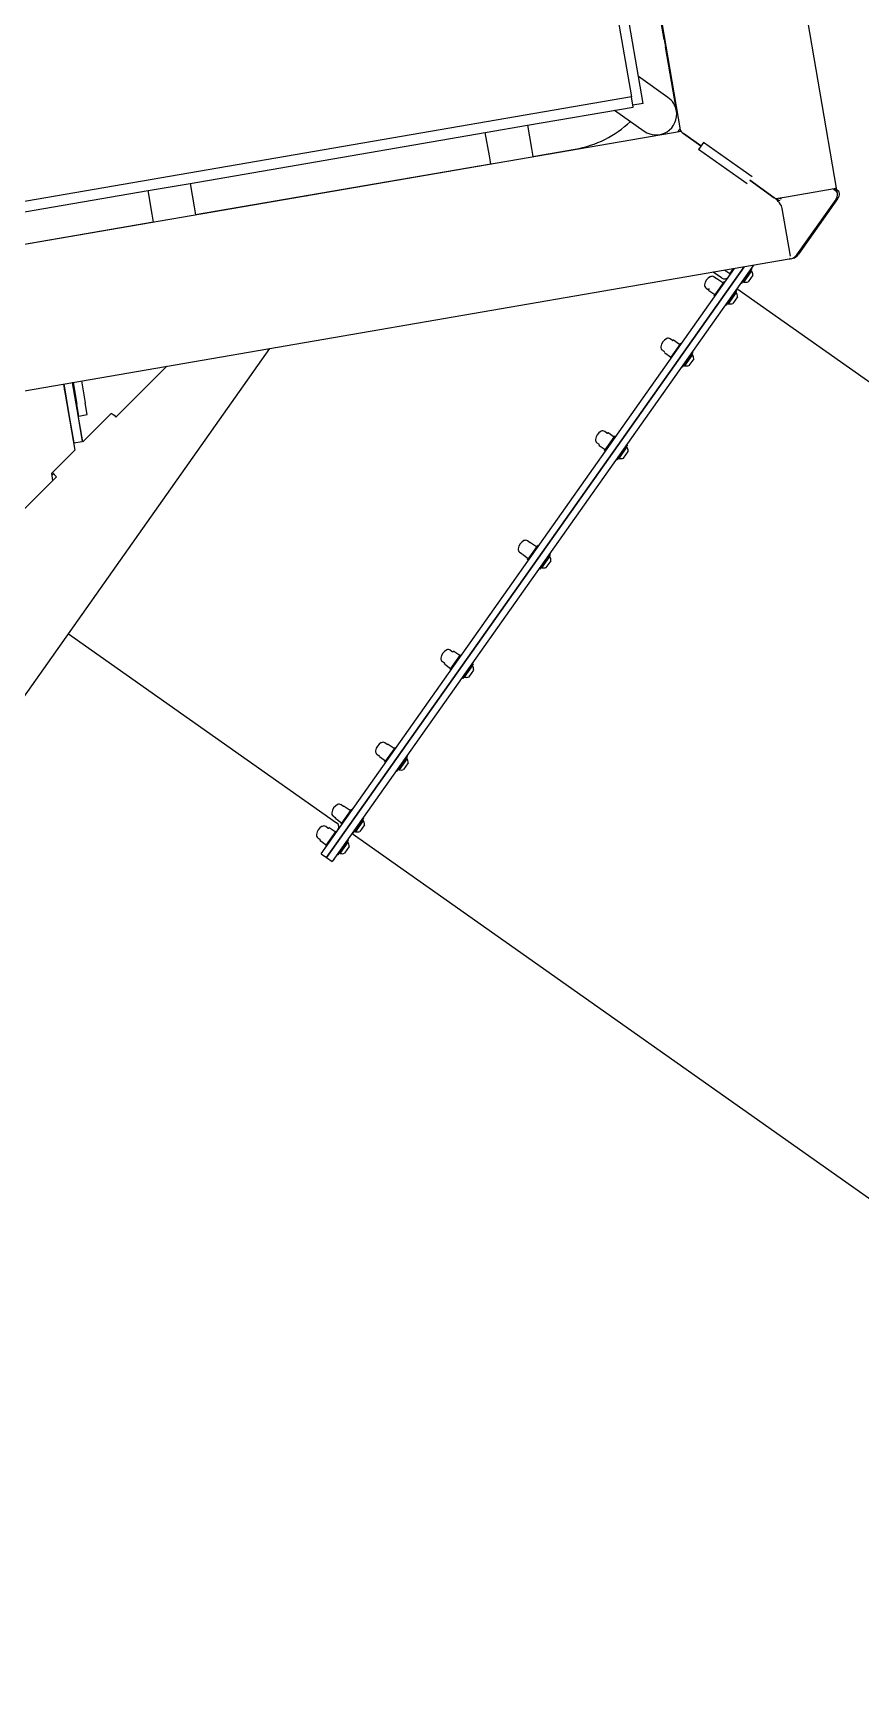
# Model space of a CAD drawing. Header units: millimetres. Extents: x 246416442 to 246896683, y 7418963194 to 7419503218.
# Drawn here: x 246836073 to 246837040, y 7419442888 to 7419444834 of the extents above; entities that cross this region are included whole.
import ezdxf
from ezdxf.lldxf.tags import DXFTag

# ---------------------------------------------------------------- set-up
doc = ezdxf.new("R2010")
doc.units = ezdxf.units.MM
doc.layers.add('L-Hatch Boundary', color=1, linetype='Continuous')
doc.layers.add('L-X-E-PLAY', color=9, linetype='Continuous')
doc.layers.add('L-SUB-SOIL DRAINAGE', color=170, linetype='SUBSOIL', lineweight=20)
doc.styles.get("Standard").update_dxf_attribs({"font": 'arial.ttf'})
tags = doc.linetypes.add('SUBSOIL', pattern='A,12.7,-5.08,["SSD",Standard,S=2.54,R=0,X=-2.54,Y=-1.27],-6.35', length=24.13).pattern_tags.tags
tags[6] = DXFTag(74, 10)

# ---------------------------------------------------------------- blocks, each defined once
blk = doc.blocks.new('Kubus Triple - Moduplay')
at = {"layer": 'L-X-E-PLAY', "lineweight": 25}
for p, q in [((-139394.6, -697910.3), (-139394.6, -695714.2)), ((-139563.1, -695813.4), (-139563.1, -697811.9)), ((-139612.7, -695863.6), (-139612.7, -697764.4)), ((-139600.7, -697774.4), (-139600.7, -697639)), ((-139563.7, -697704.7), (-139563.7, -697639)), ((-139563.7, -697704.7), (-139563.7, -697713.3)), ((-139563.1, -697704.7), (-139563.7, -697704.7)), ((-139563.7, -697786.5), (-139563.7, -697713.3)), ((-139563.7, -697716.7), (-139563.1, -697716.7)), ((-139570.8, -697772.2), (-139600.7, -697742.3)), ((-139612.7, -697764.4), (-141513.5, -697764.4)), ((-139612.7, -697776.4), (-139612.7, -697764.4)), ((-140538.1, -697776.4), (-140188.1, -697776.4)), ((-140188.1, -697776.4), (-140138.1, -697776.4)), ((-140188.1, -697804.2), (-140188.1, -697776.4)), ((-140138.1, -697776.4), (-140138.1, -697804.2)), ((-140138.1, -697776.4), (-139788.1, -697776.4)), ((-139788.1, -697776.4), (-139738.1, -697776.4)), ((-139788.1, -697804.2), (-139788.1, -697776.4)), ((-139738.1, -697776.4), (-139738.1, -697804.2)), ((-139738.1, -697776.4), (-139612.7, -697776.4)), ((-139634.8, -697776.4), (-139604.9, -697806.3)), ((-139600.7, -697774.4), (-139612.7, -697774.4)), ((-139563.1, -697785.9), (-139563.8, -697786.7)), ((-139562.5, -697814), (-141561, -697814)), ((-140538.1, -697813.4), (-140188.1, -697813.4)), ((-140188.1, -697811.3), (-140188.1, -697804.2)), ((-140188.1, -697814), (-140188.1, -697811.3)), ((-140138.1, -697804.2), (-140138.1, -697811.3)), ((-140138.1, -697811.3), (-140138.1, -697814)), ((-140138.1, -697813.4), (-139788.1, -697813.4)), ((-140006.6, -697813.4), (-140007.3, -697814)), ((-139788.1, -697811.3), (-139788.1, -697804.2)), ((-139788.1, -697814), (-139788.1, -697811.3)), ((-139738.1, -697804.2), (-139738.1, -697811.3)), ((-139738.1, -697811.3), (-139738.1, -697814)), ((-139738.1, -697813.4), (-139687.8, -697813.4)), ((-139590.4, -697813.3), (-139591.2, -697814)), ((-139560.2, -697816.9), (-139542.5, -697834.7)), ((-139542.5, -697834.7), (-139560.2, -697816.9)), ((-139538.9, -697831.1), (-139546, -697838.2)), ((-139505.7, -697878.5), (-139546, -697838.2)), ((-139498.7, -697871.4), (-139538.9, -697831.1)), ((-139496.7, -697887.5), (-139505.7, -697878.5)), ((-139489.6, -697880.4), (-139498.7, -697871.4)), ((-139493.1, -697884), (-139468.3, -697908.9)), ((-139468.3, -697908.9), (-139493.1, -697884)), ((-139466.7, -697910.3), (-139454.1, -697910.3)), ((-139454.1, -697910.3), (-139397.5, -697910.3)), ((-139402.9, -697910.6), (-139403.2, -697910.3)), ((-139395.4, -697914.3), (-139398.3, -697911.4)), ((-139397.8, -697911.9), (-139396.3, -697910.4)), ((-139397.5, -697910.3), (-139394.6, -697910.3)), ((-139394.6, -697913.9), (-139394.6, -697910.3)), ((-139393.2, -697914), (-139394.6, -697912.6)), ((-139461.2, -697979.6), (-139461.2, -697923)), ((-139397.8, -697923.3), (-139453.9, -697979.3)), ((-139395.6, -697923), (-139451.7, -697979)), ((-141659.4, -697982.5), (-139463.3, -697982.5)), ((-140512, -698415.4), (-140079.1, -697982.5)), ((-140323.6, -697982.9), (-140324.1, -697982.9)), ((-140324.1, -697982.9), (-140324.1, -698060.8)), ((-140324.1, -697988.4), (-140323.6, -697987.9)), ((-140323.6, -697988.7), (-140324.1, -697989.2)), ((-140323.6, -697982.5), (-140323.6, -698018.7)), ((-140313.6, -697982.5), (-140313.6, -698018.7)), ((-140313.1, -697982.9), (-140313.6, -697982.9)), ((-140313.1, -698053.1), (-140313.1, -697982.9)), ((-140312.6, -697982.5), (-140312.6, -698008.5)), ((-140302.6, -697982.5), (-140302.6, -698008.5)), ((-140201.5, -697982.5), (-140270.2, -698031.1)), ((-140120.6, -698575), (-139528.1, -697982.5)), ((-140115, -698580.6), (-139516.8, -697982.5)), ((-139516.8, -697982.5), (-140115, -698580.6)), ((-139505.5, -697982.5), (-140109.3, -698586.3)), ((-139542.6, -697995.6), (-139557.5, -698010.4)), ((-139550.9, -697990.9), (-139553.5, -697988.3)), ((-139545, -697990.9), (-139553.4, -697982.5)), ((-139544.4, -697997), (-139550.4, -697990.9)), ((-139541.9, -697996.3), (-139542.6, -697995.6)), ((-139539.5, -697982.5), (-139534.7, -697987.3)), ((-139529.6, -697982.5), (-139535.5, -697988.4)), ((-139535.5, -697988.4), (-139534.8, -697989.1)), ((-139522.7, -698001.1), (-139507.9, -697986.3)), ((-139509, -697988.7), (-139520.3, -698000)), ((-139508.4, -697993.9), (-139515.2, -698000.6)), ((-139509, -697988.7), (-139509.7, -697988.1)), ((-139507.9, -697986.3), (-139508.6, -697985.6)), ((-140312.6, -698022.5), (-140312.6, -698008.5)), ((-140302.6, -698022.5), (-140302.6, -698008.5)), ((-139564.8, -697999.6), (-139562.2, -698002.2)), ((-139562.1, -698002.7), (-139556.1, -698008.7)), ((-139557.5, -698010.4), (-139556.8, -698011.1)), ((-139544.8, -698023.2), (-139529.9, -698008.3)), ((-139531, -698010.7), (-139542.4, -698022)), ((-139530.4, -698015.9), (-139537.2, -698022.6)), ((-139531, -698010.7), (-139531.7, -698010.1)), ((-139529.9, -698008.3), (-139530.6, -698007.6)), ((-138899.2, -698636.7), (-139529.5, -698006.4)), ((-139523.5, -698000.4), (-139522.7, -698001.1)), ((-139521, -697999.4), (-139520.3, -698000)), ((-140323.6, -698018.7), (-140323.6, -698052.4)), ((-140313.6, -698018.7), (-140313.6, -698052.4)), ((-140274.7, -698025.9), (-140313.1, -698053.1)), ((-140312.6, -698022.5), (-140302.6, -698022.5)), ((-140269.6, -698030.7), (-140274.7, -698025.9)), ((-140271.9, -698028.5), (-140270.2, -698031.1)), ((-140269.8, -698030.5), (-140269.6, -698030.7)), ((-139545.5, -698022.5), (-139544.8, -698023.2)), ((-139543, -698021.4), (-139542.4, -698022)), ((-140323.6, -698052.4), (-140313.6, -698052.4)), ((-139614, -698053.2), (-139616.2, -698050.9)), ((-139612.9, -698053.1), (-139612.9, -698053.1)), ((-139606.6, -698059.2), (-139612.6, -698053.1)), ((-140324.1, -698060.8), (-140355.6, -698083.1)), ((-139627.5, -698062.3), (-139625.3, -698064.5)), ((-139625.3, -698065.5), (-139625.3, -698065.5)), ((-139625.3, -698065.9), (-139619.3, -698071.9)), ((-139605.3, -698058.3), (-139620.2, -698073.1)), ((-139620.2, -698073.1), (-139619.5, -698073.8)), ((-139607.5, -698085.9), (-139592.6, -698071)), ((-139604.6, -698059), (-139605.3, -698058.3)), ((-139593.7, -698073.4), (-139605.1, -698084.7)), ((-139593.7, -698073.4), (-139594.4, -698072.8)), ((-139592.6, -698071), (-139593.3, -698070.3)), ((-140350.5, -698087.9), (-140433.6, -698146.7)), ((-140355.6, -698083.1), (-140355.6, -698091.5)), ((-140353.1, -698083.9), (-140355.6, -698085.7)), ((-140354.3, -698082.2), (-140350.5, -698087.9)), ((-139608.2, -698085.1), (-139607.5, -698085.9)), ((-139605.7, -698084.1), (-139605.1, -698084.7)), ((-139593.1, -698078.6), (-139599.9, -698085.3)), ((-139714, -698167), (-139699.2, -698152.1)), ((-139707.8, -698147), (-139710, -698144.8)), ((-139700.4, -698153), (-139706.4, -698146.9)), ((-139698.5, -698152.8), (-139699.2, -698152.1)), ((-139721.3, -698156.1), (-139719.1, -698158.3)), ((-139719.2, -698159.7), (-139713.2, -698165.7)), ((-139714, -698167), (-139713.3, -698167.7)), ((-139686.4, -698164.8), (-139701.3, -698179.7)), ((-139698.9, -698178.5), (-139687.6, -698167.2)), ((-139693.7, -698179.2), (-139687, -698172.4)), ((-139687.6, -698167.2), (-139688.2, -698166.6)), ((-139686.4, -698164.8), (-139687.1, -698164.1)), ((-139702, -698179), (-139701.3, -698179.7)), ((-139699.5, -698177.9), (-139698.9, -698178.5)), ((-140367.8, -698271.2), (-140096.6, -698542.4)), ((-139832, -698266.8), (-139829.4, -698269.4)), ((-139829.3, -698269.8), (-139823.3, -698275.8)), ((-139824.7, -698277.6), (-139809.8, -698262.8)), ((-139818, -698258.1), (-139820.7, -698255.4)), ((-139811.6, -698264.2), (-139817.6, -698258.2)), ((-139809.1, -698263.5), (-139809.8, -698262.8)), ((-139824.7, -698277.6), (-139824, -698278.3)), ((-139812.7, -698289.6), (-139812, -698290.4)), ((-139797.1, -698275.5), (-139812, -698290.4)), ((-139810.2, -698288.6), (-139809.6, -698289.2)), ((-139809.6, -698289.2), (-139798.2, -698277.9)), ((-139804.4, -698289.8), (-139797.6, -698283.1)), ((-139798.2, -698277.9), (-139798.9, -698277.3)), ((-139797.1, -698275.5), (-139797.8, -698274.8)), ((-139929.3, -698368.2), (-139931.4, -698366.1)), ((-139921.6, -698374.2), (-139927.6, -698368.2)), ((-139942.7, -698377.4), (-139940.6, -698379.5)), ((-139940.6, -698381.2), (-139934.6, -698387.2)), ((-139935.4, -698388.3), (-139920.5, -698373.5)), ((-139907.8, -698386.2), (-139922.6, -698401)), ((-139919.8, -698374.2), (-139920.5, -698373.5)), ((-139908.9, -698388.6), (-139909.5, -698387.9)), ((-139907.8, -698386.2), (-139908.5, -698385.5)), ((-139935.4, -698388.3), (-139934.7, -698389)), ((-139923.3, -698400.3), (-139922.6, -698401)), ((-139920.9, -698399.3), (-139920.2, -698399.9)), ((-139920.2, -698399.9), (-139908.9, -698388.6)), ((-139915, -698400.5), (-139908.3, -698393.8)), ((-140022.8, -698462.4), (-140025.2, -698459.9)), ((-140015.7, -698468.3), (-140021.8, -698462.3)), ((-140036.5, -698471.3), (-140034.1, -698473.7)), ((-140034.1, -698474.7), (-140028.1, -698480.7)), ((-140014.3, -698467.3), (-140029.2, -698482.1)), ((-140029.2, -698482.1), (-140028.5, -698482.8)), ((-140016.5, -698494.9), (-140001.6, -698480)), ((-140013.6, -698468), (-140014.3, -698467.3)), ((-140002.7, -698482.4), (-140014.1, -698493.7)), ((-140002.7, -698482.4), (-140003.4, -698481.8)), ((-140001.6, -698480), (-140002.3, -698479.3)), ((-140017.2, -698494.1), (-140016.5, -698494.9)), ((-140014.7, -698493.1), (-140014.1, -698493.7)), ((-140002.1, -698487.6), (-140008.9, -698494.3)), ((-140085.4, -698525.1), (-140087.9, -698522.6)), ((-140099.2, -698533.9), (-140096.7, -698536.4)), ((-140096.8, -698537.4), (-140090.8, -698543.4)), ((-140077, -698530), (-140091.9, -698544.8)), ((-140078.5, -698531.1), (-140084.5, -698525.1)), ((-140079.1, -698557.5), (-140064.3, -698542.7)), ((-140076.3, -698530.7), (-140077, -698530)), ((-140064.3, -698542.7), (-140065, -698542)), ((-140121.2, -698556), (-140119.2, -698558)), ((-140119.1, -698559.7), (-140113.1, -698565.7)), ((-140099, -698552), (-140113.9, -698566.8)), ((-140107.9, -698546.7), (-140109.9, -698544.6)), ((-140100.1, -698552.7), (-140106.2, -698546.7)), ((-140098.3, -698552.7), (-140099, -698552)), ((-140091.9, -698544.8), (-140091.2, -698545.5)), ((-140081, -698558), (-139450.8, -699188.2)), ((-140079.9, -698556.8), (-140079.1, -698557.5)), ((-140077.4, -698555.8), (-140076.7, -698556.4)), ((-140065.4, -698545.1), (-140076.7, -698556.4)), ((-140064.8, -698550.3), (-140071.6, -698557)), ((-140065.4, -698545.1), (-140066.1, -698544.5)), ((-140120.6, -698575), (-140115, -698580.6)), ((-140115, -698580.6), (-140109.3, -698586.3)), ((-140113.9, -698566.8), (-140113.2, -698567.5)), ((-140101.9, -698578.9), (-140101.2, -698579.6)), ((-140101.2, -698579.6), (-140086.3, -698564.7)), ((-140099.4, -698577.8), (-140098.8, -698578.4)), ((-140087.4, -698567.1), (-140098.8, -698578.4)), ((-140086.8, -698572.3), (-140093.6, -698579)), ((-140087.4, -698567.1), (-140088.1, -698566.5)), ((-140086.3, -698564.7), (-140087, -698564))]:
    blk.add_line(p, q, dxfattribs=at)
for centre, radius, start, end in [((-139587.8, -697789.3), 24.1, 0, 45), ((-139687.8, -697689.3), 124.1, 270, 303.788), ((-139587.8, -697789.3), 24.1, 225, 0), ((-140333.6, -697822.8), 25, 20.6836, 22.2602), ((-139404.6, -697915.9), 10, 33.4631, 34.4499), ((-139404.6, -697915.9), 10, 0.4448, 33.4631), ((-139404.6, -697915.9), 10, 315, 327.1498), ((-139562, -697996.7), 4, 162.5333, 225), ((-139553.7, -697999.3), 12.7, 107.4667, 162.5333), ((-139556.3, -697991.1), 4, 45, 107.4667), ((-139550.8, -697990.9), 0.0991, 258.6465, 307.5039), ((-139550.6, -697991.1), 0.25, 45, 132.4598), ((-139540.8, -697986.7), 6, 225, 315), ((-139544.5, -697997.1), 0.25, 315, 45), ((-139534.5, -697987.1), 0.25, 225, 315), ((-139516.6, -697992.2), 8.32, 348.4083, 25), ((-139461.2, -697972.5), 10, 261.8699, 269.5552), ((-139461.2, -697972.5), 10, 302.8502, 315), ((-139562, -698002.5), 0.25, 137.5803, 225), ((-139562.2, -698002.3), 0.0996, 322.7896, 356.784), ((-139555.9, -698008.5), 0.25, 225, 315), ((-139538.6, -698014.2), 8.32, 348.4083, 25), ((-139516.8, -697992.5), 8.32, 245, 281.5917), ((-139538.8, -698014.5), 8.32, 245, 281.5917), ((-139616.4, -698062), 12.7, 107.4667, 162.5333), ((-139619, -698053.8), 4, 45, 107.4667), ((-139613.5, -698052.6), 0.789, 230.965, 310.9739), ((-139613.4, -698052.7), 0.638, 301.3081, 314.2343), ((-139612.8, -698053.3), 0.25, 45, 132.6417), ((-139624.7, -698059.4), 4, 162.5333, 225), ((-139625.1, -698065.7), 0.25, 137.3854, 225), ((-139625.9, -698065), 0.788, 318.9875, 39.0971), ((-139625.6, -698065.3), 0.357, 314.8889, 325.6251), ((-139619.1, -698071.7), 0.25, 225, 315), ((-139606.7, -698059.3), 0.25, 315, 45), ((-139601.3, -698076.9), 8.32, 348.4083, 25), ((-139601.5, -698077.2), 8.32, 245, 281.5917), ((-139718.5, -698153.3), 4, 162.5333, 225), ((-139710.3, -698155.9), 12.7, 107.4667, 162.5333), ((-139712.9, -698147.6), 4, 45, 107.4667), ((-139707.3, -698146.4), 0.815, 229.5207, 307.1436), ((-139706.6, -698147.1), 0.25, 45, 132.6502), ((-139700.5, -698153.1), 0.25, 315, 45), ((-139719, -698159.6), 0.25, 137.3762, 225), ((-139719.8, -698158.8), 0.815, 322.849, 40.5077), ((-139713, -698165.6), 0.25, 225, 315), ((-139695.1, -698170.7), 8.32, 348.4083, 25), ((-139695.4, -698171), 8.32, 245, 281.5917), ((-139829.2, -698263.9), 4, 162.5333, 225), ((-139820.9, -698266.5), 12.7, 107.4667, 162.5333), ((-139829.1, -698269.7), 0.25, 137.6044, 225), ((-139823.5, -698258.3), 4, 45, 107.4667), ((-139817.8, -698258.4), 0.25, 45, 129.4947), ((-139811.8, -698264.4), 0.25, 315, 45), ((-139823.1, -698275.7), 0.25, 225, 315), ((-139806, -698281.7), 8.32, 245, 281.5917), ((-139805.8, -698281.4), 8.32, 348.4083, 25), ((-139931.6, -698377.2), 12.7, 107.4667, 162.5333), ((-139934.2, -698368.9), 4, 45, 107.4667), ((-139928.6, -698367.5), 0.963, 226.1237, 302.1971), ((-139927.8, -698368.4), 0.25, 45, 132.6811), ((-139939.9, -698374.6), 4, 162.5333, 225), ((-139940.4, -698381), 0.25, 137.343, 225), ((-139941.3, -698380.2), 0.965, 349.6937, 43.8475), ((-139941.3, -698380.2), 0.965, 327.944, 334.7586), ((-139934.4, -698387), 0.25, 225, 315), ((-139921.8, -698374.4), 0.25, 315, 45), ((-139916.7, -698392.4), 8.32, 245, 281.5917), ((-139916.5, -698392.1), 8.32, 348.4083, 25), ((-140025.4, -698471), 12.7, 107.4667, 162.5333), ((-140028, -698462.8), 4, 45, 107.4667), ((-140021.9, -698462.5), 0.25, 45, 132.5775), ((-140033.7, -698468.4), 4, 162.5333, 225), ((-140034, -698474.5), 0.25, 137.4542, 225), ((-140033.7, -698473.3), 0.576, 224.2767, 224.5917), ((-140034, -698473.7), 0.0516, 220.1825, 228.6636), ((-140027.9, -698480.5), 0.25, 225, 315), ((-140015.9, -698468.5), 0.25, 315, 45), ((-140010.3, -698485.9), 8.32, 348.4083, 25), ((-140010.5, -698486.2), 8.32, 245, 281.5917), ((-140088.1, -698533.7), 12.7, 107.4667, 162.5333), ((-140090.7, -698525.5), 4, 45, 107.4667), ((-140110.1, -698555.7), 12.7, 107.4667, 162.5333), ((-140112.7, -698547.5), 4, 45, 107.4667), ((-140096.4, -698531.1), 4, 162.5333, 225), ((-140096.6, -698537.2), 0.25, 137.4702, 225), ((-140096.8, -698536.5), 0.149, 38.4278, 47.5065), ((-140100.8, -698546.7), 6, 315, 45), ((-140090.6, -698543.2), 0.25, 225, 315), ((-140085.3, -698525), 0.164, 222.6646, 230.9564), ((-140084.7, -698525.2), 0.25, 45, 132.5626), ((-140078.7, -698531.2), 0.25, 315, 45), ((-140118.4, -698553.1), 4, 162.5333, 225), ((-140119.9, -698558.7), 0.971, 342.3885, 44.5218), ((-140119, -698559.5), 0.25, 137.3401, 225), ((-140107.2, -698546), 0.97, 225.4551, 287.6717), ((-140106.3, -698546.9), 0.25, 45, 132.6839), ((-140100.3, -698552.9), 0.25, 315, 45), ((-140073.2, -698548.9), 8.32, 245, 281.5917), ((-140073, -698548.6), 8.32, 348.4083, 25), ((-140113, -698565.5), 0.25, 225, 315), ((-140095.2, -698570.9), 8.32, 245, 281.5917), ((-140095, -698570.6), 8.32, 348.4083, 25)]:
    blk.add_arc(centre, radius, start, end, dxfattribs=at)
for centre, major_axis, ratio, start_param, end_param in [((-139562.8, -697814.3), (-3.54, -3.54), 0.57735, 4.260843, 5.163935), ((-139553.1, -697816.9), (9.73, -6.02), 0.381966, 3.373416, 4.158815), ((-139468.3, -697915.9), (6.02, -9.73), 0.381966, 0.553574, 2.124371), ((-139461.2, -697908.9), (-9.73, 6.02), 0.381966, 1.017222, 1.21858), ((-139461.2, -697908.9), (9.73, -6.02), 0.381966, 4.360173, 4.809051), ((-139461.2, -697908.9), (4.87, -3.01), 0.381966, 4.570331, 5.086518), ((-139401.1, -697920), (-5.66, -5.66), 0.57735, 1.570796, 3.14159), ((-139404.6, -697908.9), (-9.73, 6.02), 0.381966, 3.231519, 3.957457), ((-139398.9, -697919.7), (-5.66, -5.66), 0.57735, 1.570796, 3.476865), ((-139455, -697975.8), (5.66, 5.66), 0.57735, 3.608329, 4.712389), ((-139468.3, -697972.5), (-6.02, 9.73), 0.381966, 2.909769, 3.164522), ((-139457.1, -697976.1), (5.66, 5.66), 0.57735, 3.141593, 4.712389), ((-139563.1, -698002.6), (-0.937, -0.348), 0.942386, 2.955096, 3.10205), ((-139562.4, -698001.2), (0.736, -0.677), 0.827483, 0.006328, 1.536218), ((-139626.1, -698064.9), (-0.784, 0.621), 0.97918, 3.111265, 3.148664), ((-139707.4, -698146.2), (-0.611, 0.792), 0.983019, 3.120376, 3.226686), ((-139719.9, -698158.7), (-0.792, 0.611), 0.983019, 3.0565, 3.162826), ((-139928.7, -698367.5), (-0.454, 0.891), 0.997122, 3.226765, 3.414319), ((-139941.4, -698380.2), (-0.891, 0.454), 0.997122, 2.868866, 3.449125), ((-140022.8, -698461.6), (-0.652, 0.759), 0.950853, 3.130007, 3.172786), ((-140034.9, -698473.7), (-0.759, 0.652), 0.950853, 3.110399, 3.153612), ((-140097.5, -698536.3), (-0.756, 0.655), 0.944485, 3.115012, 3.137341), ((-140119.9, -698558.7), (-0.935, 0.355), 0.998365, 2.760379, 3.200566), ((-140107.2, -698546), (-0.355, 0.935), 0.998365, 3.082448, 3.522806)]:
    blk.add_ellipse(centre, major_axis=major_axis, ratio=ratio, start_param=start_param, end_param=end_param, dxfattribs=at)
for points, knots in [([(-139550.8, -697991), (-139550.8, -697991), (-139550.8, -697991), (-139550.8, -697990.9), (-139550.8, -697990.9), (-139550.9, -697990.9), (-139550.9, -697990.9)], [0, 0, 0, 0, 0.046237, 0.329139, 0.665562, 1, 1, 1, 1]), ([(-139562.2, -698002.2), (-139562.2, -698002.2), (-139562.2, -698002.2), (-139562.1, -698002.2), (-139562.1, -698002.3), (-139562.1, -698002.3), (-139562.1, -698002.3), (-139562.1, -698002.3), (-139562.1, -698002.3), (-139562.1, -698002.3)], [0, 0, 0, 0, 0.036378, 0.240859, 0.428245, 0.593277, 0.741598, 0.897256, 1, 1, 1, 1]), ([(-139562.1, -698002.4), (-139562.1, -698002.4), (-139562.1, -698002.4), (-139562.1, -698002.4), (-139562.2, -698002.4), (-139562.1, -698002.4)], [0, 0, 0, 0, 0.5, 0.5, 1, 1, 1, 1]), ([(-139829.4, -698269.4), (-139829.3, -698269.4), (-139829.3, -698269.4), (-139829.3, -698269.5), (-139829.3, -698269.5), (-139829.3, -698269.5)], [0, 0, 0, 0, 0.140602, 0.659803, 1, 1, 1, 1]), ([(-139829.3, -698269.5), (-139829.3, -698269.5), (-139829.3, -698269.5), (-139829.3, -698269.5), (-139829.3, -698269.5), (-139829.3, -698269.5), (-139829.3, -698269.5), (-139829.3, -698269.5)], [0, 0, 0, 0, 0.070686, 0.347976, 0.63669, 0.856571, 1, 1, 1, 1]), ([(-139817.9, -698258.2), (-139817.9, -698258.2), (-139817.9, -698258.2), (-139817.9, -698258.2), (-139817.9, -698258.2), (-139817.9, -698258.2), (-139818, -698258.2), (-139818, -698258.1), (-139818, -698258.1), (-139818, -698258.1)], [0, 0, 0, 0, 0.063696, 0.198533, 0.334565, 0.476775, 0.642465, 0.816076, 1, 1, 1, 1]), ([(-140022.1, -698462.3), (-140022.1, -698462.3), (-140022.1, -698462.4), (-140022.2, -698462.4), (-140022.2, -698462.4), (-140022.2, -698462.4), (-140022.3, -698462.4), (-140022.3, -698462.4), (-140022.4, -698462.5), (-140022.5, -698462.5), (-140022.5, -698462.5), (-140022.6, -698462.5), (-140022.6, -698462.5), (-140022.7, -698462.4), (-140022.7, -698462.4), (-140022.7, -698462.4), (-140022.7, -698462.4), (-140022.8, -698462.4), (-140022.8, -698462.4), (-140022.8, -698462.4)], [0, 0, 0, 0, 0.015173, 0.054456, 0.080102, 0.106105, 0.174702, 0.245462, 0.317812, 0.3892, 0.45911, 0.528362, 0.597895, 0.667374, 0.748963, 0.828934, 0.908614, 0.988891, 1, 1, 1, 1]), ([(-140034.1, -698473.7), (-140034.1, -698473.7), (-140034.1, -698473.7), (-140034.1, -698473.7), (-140034, -698473.7), (-140034, -698473.8), (-140034, -698473.8), (-140034, -698473.8), (-140034, -698473.9), (-140034, -698473.9), (-140034, -698474), (-140034, -698474.1), (-140034, -698474.1), (-140034, -698474.2), (-140034.1, -698474.2), (-140034.1, -698474.3), (-140034.1, -698474.3), (-140034.1, -698474.3), (-140034.1, -698474.3)], [0, 0, 0, 0, 0.001323, 0.086806, 0.169643, 0.250865, 0.331623, 0.404294, 0.470421, 0.540696, 0.612023, 0.682953, 0.754233, 0.826391, 0.898645, 0.932815, 0.971359, 1, 1, 1, 1]), ([(-140096.7, -698536.4), (-140096.7, -698536.4), (-140096.7, -698536.4), (-140096.7, -698536.5), (-140096.7, -698536.5), (-140096.7, -698536.5), (-140096.7, -698536.6), (-140096.7, -698536.6), (-140096.7, -698536.6), (-140096.7, -698536.7), (-140096.7, -698536.8), (-140096.7, -698536.8), (-140096.7, -698536.9), (-140096.7, -698536.9), (-140096.8, -698537), (-140096.8, -698537), (-140096.8, -698537)], [0, 0, 0, 0, 0.065806, 0.158186, 0.250884, 0.329091, 0.402056, 0.471927, 0.546495, 0.619447, 0.692206, 0.765847, 0.841024, 0.916378, 0.979354, 1, 1, 1, 1]), ([(-140084.8, -698525.1), (-140084.8, -698525.1), (-140084.9, -698525.1), (-140084.9, -698525.1), (-140084.9, -698525.1), (-140085, -698525.2), (-140085.1, -698525.2), (-140085.1, -698525.2), (-140085.2, -698525.2), (-140085.2, -698525.2), (-140085.3, -698525.2), (-140085.3, -698525.2), (-140085.3, -698525.2), (-140085.4, -698525.1), (-140085.4, -698525.1), (-140085.4, -698525.1), (-140085.4, -698525.1)], [0, 0, 0, 0, 0.024284, 0.087417, 0.155517, 0.22851, 0.304421, 0.379434, 0.452262, 0.523903, 0.59566, 0.669062, 0.746092, 0.82938, 0.925932, 1, 1, 1, 1])]:
    blk.add_open_spline(points, degree=3, knots=knots, dxfattribs=at)

msp = doc.modelspace()

# ---------------------------------------------------------------- linework, layer by layer
at = {"layer": 'L-Hatch Boundary'}
for centre, radius, start, end in [((246837109.1, 7419443602.6), 6285, 47.96542, 198.07766), ((246837024.6, 7419443916.9), 6564.7, 255.02427, 9.58483)]:
    msp.add_arc(centre, radius, start, end, dxfattribs=at)
at = {"layer": 'L-SUB-SOIL DRAINAGE', "ltscale": 0.75, "flags": 128}
msp.add_lwpolyline([(246836375.8, 7419368838, 0.049859), (246836452.7, 7419367265, 1.020543), (246838457.4, 7419363126.5, 0.507423), (246850958.7, 7419364620.6, 0.34783), (246860630.1, 7419364185, 0.95316), (246871514.2, 7419375336.2, 0.546089), (246865357.3, 7419391537), (246864331.6, 7419392202.5, 0.150991), (246858079.6, 7419390951.1, -0.535883), (246847993.3, 7419386178.8, -0.984857), (246841094.3, 7419392263.5, 0.048323), (246837369.4, 7419394790.3, -0.782041), (246859516.8, 7419399812.1, 0.326657), (246863339.2, 7419409468.3, 2.547694), (246851636.6, 7419416690.1, 0.258508), (246846203.9, 7419412601.5), (246842481.4, 7419417148.5), (246849924.6, 7419423239.5, 0.226894), (246850840.6, 7419425193.4), (246863936.9, 7419436077.3, 0.937903), (246860987.8, 7419443087, 0.16139), (246859063.4, 7419444536.1, 0.543513), (246850931.8, 7419449690.9, 0.965246), (246840526, 7419449656.9, 0.686425), (246830418.6, 7419442236.6), (246830214.5, 7419441333.6, 0.069561), (246826929.1, 7419442860.9), (246826948.5, 7419447931.5)], format="xyb", dxfattribs=at)

# ---------------------------------------------------------------- block references
at = {"layer": 'L-X-E-PLAY', "rotation": 9.786989520025928}
msp.add_blockref('Kubus Triple - Moduplay', (246855742.7, 7420156101.6), dxfattribs=at)
msp.add_blockref('Kubus Triple - Moduplay', (246855742.7, 7420156101.6), dxfattribs=at)

doc.saveas('drawing.dxf')
